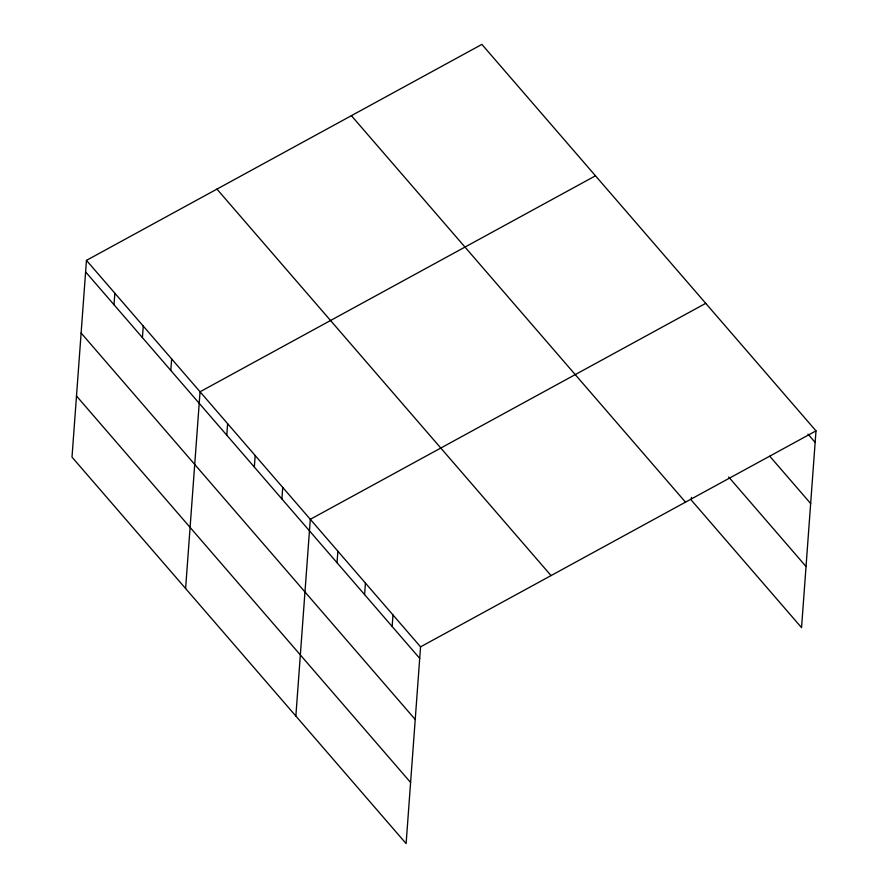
<?xml version="1.0" encoding="UTF-8"?>
<svg xmlns="http://www.w3.org/2000/svg" width="888" height="888" viewBox="0 0 888 888"><rect width="100%" height="100%" fill="white"/><g stroke="black" fill="none" stroke-linecap="round" stroke-linejoin="round"><path stroke-width="1.33" d="M86.458 260.373L72.006 457.12L406.116 843.6L420.557 646.853L86.458 260.373L481.884 44.4L815.994 430.88L801.542 627.627L691.286 500.088L691.486 497.38M114.008 304.739L114.852 293.218M142.402 337.595L143.257 326.074M170.807 370.44L171.65 358.919M185.603 588.522L200.055 391.775L595.482 175.802M226.773 435.176L227.617 423.654M254.334 467.066L255.178 455.544M281.896 498.945L282.739 487.423M295.859 716.061L310.301 519.314L705.738 303.341M337.018 562.715L337.873 551.193M364.591 594.605L365.434 583.083M392.152 626.484L392.996 614.962M420.557 646.853L815.994 430.88M808.036 434.177L815.151 442.402M769.763 456.221L810.655 503.529M728.682 477.023L806.038 566.511M351.393 115.673L685.503 502.153M216.95 189.1L551.048 575.579M85.603 271.894L419.713 658.374M81.119 333.022L415.229 719.502M76.49 395.993L410.6 782.472"/></g></svg>
